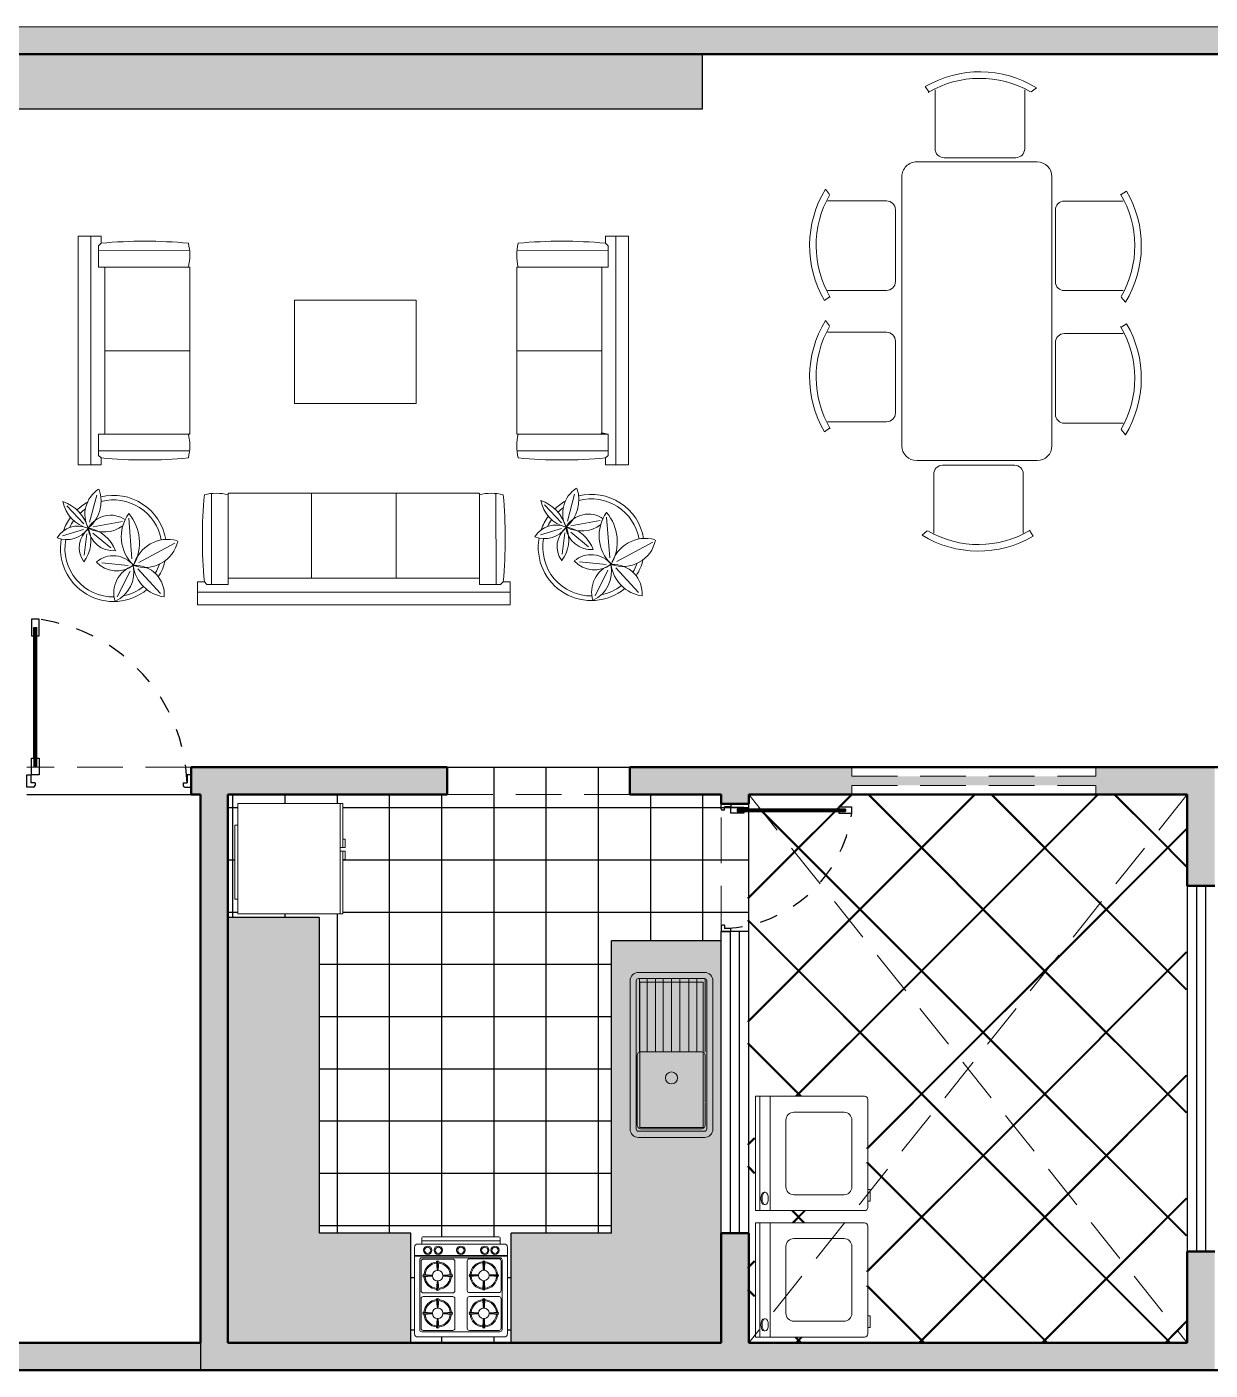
# Model space of a CAD drawing. Header units: millimetres. Extents: x 2999.9 to 3041.9, y 869.6 to 906.3.
# Drawn here: x 3023.47 to 3029.94, y 894.69 to 902.04 of the extents above; entities that cross this region are included whole.
import ezdxf

# ---------------------------------------------------------------- set-up
doc = ezdxf.new("R2010")
doc.units = ezdxf.units.MM
doc.linetypes.add('DASHED2', pattern=[9.525, 6.35, -3.175])
doc.linetypes.add('HIDDEN', pattern=[0.375, 0.25, -0.125])
for name, color, linetype, lineweight in [('0.18', 141, 'Continuous', 18), ('mori', 166, 'Continuous', 30), ('moviliario', 7, 'Continuous', 18)]:
    doc.layers.add(name, color=color, linetype=linetype, lineweight=lineweight)
for name, color, linetype in [('1 proyeccion', 253, 'DASHED2'), ('1 puerta 0009', 242, 'Continuous'), ('1 puerta 002', 7, 'Continuous'), ('EQUIPO', 7, 'Continuous'), ('Mobiliarios', 8, 'Continuous')]:
    doc.layers.add(name, color=color, linetype=linetype)

# ---------------------------------------------------------------- blocks, each defined once
blk = doc.blocks.new('rtyrytrtyq')
at = {"color": 255, "lineweight": 5}
for p, q in [((-1.3149, -0.4678), (-1.3149, 0.784)), ((-1.3149, 0.784), (-1.1882, 0.784)), ((-1.2458, -0.4678), (-1.2458, 0.784)), ((-1.1882, 0.7455), (-1.2035, 0.7316)), ((-1.1882, 0.784), (-1.1882, 0.7455)), ((1.6969, 0.784), (1.5701, 0.784)), ((1.5701, 0.784), (1.5701, 0.7455)), ((1.5701, 0.7455), (1.5854, 0.7316)), ((1.6277, -0.4678), (1.6277, 0.784)), ((1.6969, -0.4678), (1.6969, 0.784)), ((-1.2035, 0.7316), (-1.2035, 0.6149)), ((-0.7052, 0.7058), (-1.2035, 0.7071)), ((1.0871, 0.7058), (1.5854, 0.7071)), ((1.5854, 0.7316), (1.5854, 0.6149)), ((-1.2035, 0.6149), (-0.7117, 0.6149)), ((-1.1682, -0.2926), (-1.1682, 0.6149)), ((-0.7117, 0.6149), (-0.7063, 0.6149)), ((-0.704, 0.6126), (-0.704, -0.2987)), ((-0.704, 0.6126), (-0.704, 0.5307)), ((-0.704, 0.6126), (-0.704, 0.5542)), ((1.0859, 0.6126), (1.0859, -0.2987)), ((1.0859, 0.6126), (1.0859, 0.5307)), ((1.0859, 0.6126), (1.0859, 0.5542)), ((1.0936, 0.6149), (1.0882, 0.6149)), ((1.5854, 0.6149), (1.0936, 0.6149)), ((1.5501, -0.2987), (1.5501, 0.6149)), ((-1.1682, 0.1569), (-0.704, 0.1569)), ((1.5501, 0.1569), (1.0859, 0.1569)), ((-1.2035, -0.2987), (-1.1682, -0.2926)), ((-1.1659, -0.2949), (-1.2035, -0.2987)), ((-1.2035, -0.2987), (-0.704, -0.2987)), ((-1.2035, -0.4154), (-1.2035, -0.2987)), ((-0.8145, -0.2987), (-0.7117, -0.2987)), ((-0.7117, -0.2987), (-0.7063, -0.2987)), ((1.5854, -0.2987), (1.0859, -0.2987)), ((1.0936, -0.2987), (1.0882, -0.2987)), ((1.1965, -0.2987), (1.0936, -0.2987)), ((1.5854, -0.4154), (1.5854, -0.2987)), ((-0.7052, -0.3897), (-1.2035, -0.391)), ((-1.1882, -0.4294), (-1.2035, -0.4154)), ((-1.1882, -0.4678), (-1.1882, -0.4294)), ((1.0871, -0.3897), (1.5854, -0.391)), ((1.5701, -0.4294), (1.5854, -0.4154)), ((1.5701, -0.4678), (1.5701, -0.4294)), ((-1.3149, -0.4678), (-1.1882, -0.4678)), ((1.6969, -0.4678), (1.5701, -0.4678)), ((-0.5895, -0.6242), (-0.5908, -1.1225)), ((-0.4986, -0.6307), (-0.4986, -0.6253)), ((-0.4986, -1.1225), (-0.4986, -0.6307)), ((-0.4963, -0.623), (-0.4144, -0.623)), ((-0.2828, -0.623), (-0.4379, -0.623)), ((-0.2828, -0.623), (0.8145, -0.623)), ((-0.043, -1.0872), (-0.043, -0.623)), ((0.4196, -1.0872), (0.4196, -0.623)), ((0.8729, -0.623), (0.791, -0.623)), ((0.8752, -0.6307), (0.8752, -0.6253)), ((0.8752, -1.1225), (0.8752, -0.6307)), ((0.9662, -0.6242), (0.9675, -1.1225)), ((-0.4986, -1.0872), (-0.2828, -1.0872)), ((0.8752, -1.0872), (-0.2828, -1.0872)), ((-0.6677, -1.1071), (-0.6293, -1.1071)), ((-0.6677, -1.2339), (-0.6677, -1.1071)), ((1.0443, -1.1648), (-0.6677, -1.1648)), ((-0.6293, -1.1071), (-0.6153, -1.1225)), ((-0.6153, -1.1225), (-0.4986, -1.1225)), ((0.9919, -1.1225), (0.8752, -1.1225)), ((1.0059, -1.1071), (0.9919, -1.1225)), ((1.0443, -1.1071), (1.0059, -1.1071)), ((1.0443, -1.2339), (1.0443, -1.1071)), ((1.0443, -1.2339), (-0.6677, -1.2339))]:
    blk.add_line(p, q, dxfattribs=at)
blk.add_lwpolyline([(-0.1525, 0.4341), (0.5135, 0.4341), (0.5135, -0.1319), (-0.1525, -0.1319)], close=True, dxfattribs=at)
for centre, radius, start, end in [((-0.9499, -1.7779), 2.5346, 84.60692, 95.39308), ((-0.9855, 0.6802), 0.2815, 346.58033, 13.41967), ((1.3674, 0.6802), 0.2815, 166.58033, 193.41967), ((1.3318, -1.7779), 2.5346, 84.60692, 95.39308), ((-0.7063, 0.6126), 0.00231, 0, 90), ((1.0882, 0.6126), 0.00231, 90, 180), ((-1.1659, -0.2926), 0.00231, 180, 274.32027), ((-0.9855, -0.3641), 0.2815, 346.58033, 13.41967), ((-0.7063, -0.2964), 0.00231, 270, 0), ((1.0882, -0.2964), 0.00231, 180, 270), ((1.3674, -0.3641), 0.2815, 166.58033, 193.41967), ((-0.9499, 2.094), 2.5346, 264.60692, 275.39308), ((1.3318, 2.094), 2.5346, 264.60692, 275.39308), ((1.8941, -0.8689), 2.5346, 174.60692, 185.39308), ((-0.564, -0.9044), 0.2815, 76.58033, 103.41967), ((-0.4963, -0.6253), 0.00231, 90, 180), ((0.8729, -0.6253), 0.00231, 0, 90), ((0.9406, -0.9044), 0.2815, 76.58033, 103.41967), ((-1.5175, -0.8689), 2.5346, 354.60692, 5.39308)]:
    blk.add_arc(centre, radius, start, end, dxfattribs=at)
blk = doc.blocks.new('0C02D')
at = {"color": 0, "linetype": 'ByBlock', "lineweight": 0}
for p, q in [((0.0243, 0.3746), (-0.102, 0.1378)), ((-0.3071, 0.2805), (-0.1455, 0.1307)), ((0.189, 0.0702), (-0.0781, 0.0911)), ((-0.3296, -0.0054), (-0.16, 0.0794)), ((-0.1042, -0.1079), (-0.1228, 0.067)), ((0.1333, -0.1646), (0.1676, 0.029)), ((0.0903, -0.166), (-0.0052, -0.048)), ((0.1639, -0.1879), (0.342, -0.1399)), ((0.0872, -0.2057), (-0.0552, -0.2232)), ((0.1141, -0.2269), (0.0737, -0.3657)), ((0.1523, -0.2261), (0.2711, -0.3383))]:
    blk.add_line(p, q, dxfattribs=at)
for centre, radius, start, end in [((0.0842, 0.1789), 0.2196, 102.10602, 200.17494), ((-0.1835, 0.3277), 0.2335, 285.78169, 15.35067), ((-0.0919, 0.3386), 0.2404, 187.98374, 262.08261), ((-0.3127, 0.1147), 0.1902, 356.83395, 94.91946), ((-0.01, -0.03), 0.35, 103.49277, 122.32518), ((-0.01, -0.03), 0.32, 109.04454, 120.82428), ((-0.01, -0.03), 0.32, 345.16241, 79.91188), ((-0.01, -0.03), 0.35, 346.19145, 80.19165), ((-0.01, -0.03), 0.35, 140.86778, 280.20874), ((-0.3031, 0.1614), 0.1894, 252.45884, 340.92396), ((-0.1668, -0.1077), 0.2115, 78.34425, 154.75748), ((-0.01, -0.03), 0.32, 141.75085, 168.36766), ((0.0204, -0.0094), 0.1791, 142.25577, 228.03533), ((-0.2281, -0.0314), 0.1701, 319.22123, 51.79424), ((0.0679, 0.2836), 0.262, 223.84947, 305.60707), ((0.0278, -0.1565), 0.2978, 49.69168, 119.10528), ((0.3096, -0.0938), 0.2114, 143.73374, 208.70272), ((0.0376, -0.0486), 0.1717, 300.64523, 34.70632), ((-0.01, -0.03), 0.32, 179.30189, 280.49825), ((0.1415, -0.0313), 0.1668, 175.03858, 264.00598), ((-0.1057, -0.2367), 0.2343, 9.93518, 69.76807), ((0.2145, -0.021), 0.1975, 242.48778, 326.97622), ((0.3026, -0.3437), 0.2318, 70.89154, 139.90053), ((0.0395, -0.4008), 0.2223, 68.37452, 127.99161), ((-0.0043, -0.0973), 0.1584, 234.0564, 321.93528), ((0.2201, -0.3383), 0.1719, 124.7099, 201.67428), ((-0.0231, -0.2643), 0.1609, 301.256, 23.90878), ((0.0525, -0.4492), 0.2617, 19.15795, 74.54829), ((0.3439, -0.1391), 0.2286, 194.941, 258.83552), ((-0.01, -0.03), 0.32, 316.53402, 324.66309), ((-0.01, -0.03), 0.35, 316.51055, 330.71334), ((-0.01, -0.03), 0.35, 289.35469, 305.99951), ((-0.01, -0.03), 0.32, 295.60622, 305.07391)]:
    blk.add_arc(centre, radius, start, end, dxfattribs=at)

msp = doc.modelspace()

# ---------------------------------------------------------------- hatches: boundary and pattern name
h = msp.add_hatch(color=256)
h.dxf.hatch_style = 1
h.set_gradient(color1=(127, 63, 0), color2=(143, 71, 0), one_color=1, tint=0.28, name='CYLINDER')
h.paths.add_polyline_path([(3023.4192, 901.8882), (3027.1645, 901.8882), (3027.1645, 901.5882), (3023.4192, 901.5882)])
h = msp.add_hatch(color=256)
h.dxf.hatch_style = 1
h.set_gradient(color1=(127, 63, 0), color2=(143, 71, 0), one_color=1, tint=0.28, name='CYLINDER')
h.paths.add_polyline_path([(3027.2692, 894.8382), (3027.2692, 895.4382), (3027.2692, 897.0375), (3026.6692, 897.0375), (3026.6692, 895.4382), (3026.1185, 895.4382), (3026.1185, 894.8382)])
h.paths.add_polyline_path([(3025.5699, 894.8382), (3025.5699, 895.4382), (3025.0691, 895.4382), (3025.0691, 897.1644), (3024.5692, 897.1644), (3024.5692, 894.8382)])
at = {"layer": '1 puerta 0009'}
h = msp.add_hatch(dxfattribs=at)
h.set_pattern_fill('_USER', color=256, scale=0.0049, angle=135, style=0, pattern_type=0)
h.set_pattern_definition([(45, (0, 0), (-0.003464823228, 0.003464823228), [])])
h.paths.add_polyline_path([(3023.5232, 898.0363), (3023.5232, 897.9913), (3023.5075, 897.9913), (3023.5075, 898.7518), (3023.5232, 898.7518), (3023.5232, 898.7068)])
h = msp.add_hatch(dxfattribs=at)
h.set_pattern_fill('_USER', color=256, scale=0.003811, angle=45, style=0, pattern_type=0)
h.set_pattern_definition([(45, (0, 0), (-0.0026948625105, 0.0026948625105), [])])
h.paths.add_polyline_path([(3027.3917, 897.7455), (3027.3567, 897.7455), (3027.3567, 897.7578), (3027.9482, 897.7578), (3027.9482, 897.7455), (3027.9132, 897.7455)])

# ---------------------------------------------------------------- linework, layer by layer
for p, q in [((3023.4192, 901.8882), (3027.1645, 901.8882)), ((3027.1645, 901.8882), (3027.1645, 901.5882)), ((3027.1645, 901.5882), (3023.4192, 901.5882)), ((3025.7692, 897.9875), (3026.7692, 897.9875)), ((3023.4692, 897.8375), (3024.3692, 897.8375)), ((3027.4192, 897.0875), (3027.4192, 897.8375)), ((3025.0691, 897.1644), (3024.5692, 897.1644)), ((3025.0691, 897.1644), (3025.0691, 895.4382)), ((3026.6692, 895.4382), (3026.6692, 897.0375)), ((3027.2692, 897.0375), (3026.6692, 897.0375)), ((3025.5699, 895.4382), (3025.0691, 895.4382)), ((3025.5699, 894.8382), (3025.5699, 895.4382)), ((3026.6692, 895.4382), (3026.1185, 895.4382)), ((3026.1185, 894.8382), (3026.1185, 895.4382)), ((3024.4192, 894.8382), (3024.4192, 894.6882))]:
    msp.add_line(p, q)
at = {"color": 7, "linetype": 'ByBlock', "lineweight": 0}
for p, q in [((3028.3849, 901.711), (3028.404, 901.6825)), ((3028.9645, 901.6825), (3028.9932, 901.7052)), ((3028.439, 901.6939), (3028.439, 901.3713)), ((3028.9295, 901.3713), (3028.9295, 901.6939)), ((3028.9968, 901.2997), (3028.3388, 901.2997)), ((3028.488, 901.3223), (3028.8804, 901.3223)), ((3028.257, 901.2179), (3028.257, 900.4768)), ((3029.0786, 899.7464), (3029.0786, 901.2179)), ((3027.8622, 901.1213), (3027.8394, 901.1499)), ((3029.4864, 901.1393), (3029.4578, 901.1203)), ((3028.1733, 901.0862), (3027.8508, 901.0862)), ((3028.2224, 900.6448), (3028.2224, 901.0372)), ((3029.4692, 901.0853), (3029.1467, 901.0853)), ((3029.0976, 901.0362), (3029.0976, 900.6438)), ((3027.8508, 900.5957), (3028.1733, 900.5957)), ((3027.8336, 900.5417), (3027.8622, 900.5607)), ((3029.1467, 900.5948), (3029.4692, 900.5948)), ((3029.4578, 900.5597), (3029.4806, 900.5311)), ((3028.257, 900.4768), (3028.257, 899.7464)), ((3027.8622, 900.4025), (3027.8394, 900.4312)), ((3029.4864, 900.414), (3029.4578, 900.3949)), ((3028.1733, 900.3675), (3027.8508, 900.3675)), ((3028.2224, 899.926), (3028.2224, 900.3184)), ((3029.0976, 900.3109), (3029.0976, 899.9185)), ((3029.4692, 900.3599), (3029.1467, 900.3599)), ((3027.8508, 899.877), (3028.1733, 899.877)), ((3029.1467, 899.8694), (3029.4692, 899.8694)), ((3027.8336, 899.8229), (3027.8622, 899.842)), ((3029.4578, 899.8344), (3029.4806, 899.8057)), ((3028.3388, 899.6647), (3028.9968, 899.6647)), ((3028.4314, 899.5909), (3028.4314, 899.2684)), ((3028.8729, 899.64), (3028.4805, 899.64)), ((3028.9219, 899.2684), (3028.9219, 899.5909)), ((3028.3964, 899.2797), (3028.3677, 899.257)), ((3028.976, 899.2512), (3028.9569, 899.2797)), ((3026.8223, 896.4305), (3026.8223, 896.8303)), ((3026.8642, 896.8303), (3026.8642, 896.4305)), ((3026.9095, 896.4305), (3026.9095, 896.8303)), ((3026.9514, 896.4305), (3026.9514, 896.829)), ((3026.9967, 896.4305), (3026.9967, 896.8303)), ((3027.042, 896.8303), (3027.042, 896.4305)), ((3027.0909, 896.829), (3027.0909, 896.4305)), ((3027.1362, 896.4305), (3027.1362, 896.8303)), ((3027.1816, 896.8298), (3027.1816, 896.4305))]:
    msp.add_line(p, q, dxfattribs=at)
at = {"color": 253, "linetype": 'HIDDEN', "lineweight": 0}
for p, q in [((3024.3692, 897.9875), (3023.4692, 897.9875)), ((3025.7692, 897.8375), (3026.7692, 897.8375)), ((3027.2692, 897.0875), (3027.2692, 897.8375)), ((3027.4192, 897.8375), (3029.8192, 894.8382)), ((3029.8192, 897.8375), (3027.4192, 894.8382))]:
    msp.add_line(p, q, dxfattribs=at)
at = {"color": 251, "linetype": 'Continuous'}
for p, q in [((3026.0257, 897.8375), (3026.0257, 897.9875)), ((3026.3114, 897.8375), (3026.3114, 897.9875)), ((3026.5972, 897.8375), (3026.5972, 897.9875)), ((3024.5969, 897.1644), (3024.5969, 897.8375)), ((3024.8827, 897.7878), (3024.8827, 897.8375)), ((3025.1684, 897.7878), (3025.1684, 897.8375)), ((3025.4542, 895.4382), (3025.4542, 897.8375)), ((3025.7399, 895.4182), (3025.7399, 897.8375)), ((3026.0257, 895.4182), (3026.0257, 897.8375)), ((3026.3114, 895.4382), (3026.3114, 897.8375)), ((3026.5972, 895.4382), (3026.5972, 897.8375)), ((3026.8829, 897.0375), (3026.8829, 897.8375)), ((3027.1687, 897.0375), (3027.1687, 897.8375)), ((3027.9109, 897.7683), (3027.9801, 897.8375)), ((3027.9173, 897.7683), (3027.9866, 897.8375)), ((3027.9643, 897.1482), (3028.6536, 897.8375)), ((3027.9708, 897.1482), (3028.6601, 897.8375)), ((3029.0385, 896.87), (3028.071, 897.8375)), ((3029.045, 896.87), (3028.0775, 897.8375)), ((3028.2637, 896.7741), (3029.3272, 897.8375)), ((3028.2702, 896.7741), (3029.3336, 897.8375)), ((3029.3379, 897.2441), (3028.7445, 897.8375)), ((3029.3444, 897.2441), (3028.751, 897.8375)), ((3029.6373, 897.6183), (3029.4181, 897.8375)), ((3029.6438, 897.6183), (3029.4245, 897.8375)), ((3024.5692, 897.7664), (3024.624, 897.7664)), ((3025.1976, 897.7664), (3027.2692, 897.7664)), ((3027.2692, 897.7664), (3027.4192, 897.7664)), ((3027.4772, 897.7578), (3027.4737, 897.7613)), ((3027.4837, 897.7578), (3027.4802, 897.7613)), ((3027.8376, 897.3974), (3027.4895, 897.7455)), ((3027.8441, 897.3974), (3027.496, 897.7455)), ((3027.6649, 897.5223), (3027.8881, 897.7455)), ((3027.6714, 897.5223), (3027.8946, 897.7455)), ((3027.9004, 897.7578), (3027.9067, 897.7641)), ((3027.9068, 897.7578), (3027.9132, 897.7641)), ((3029.0602, 896.897), (3029.8127, 897.6496)), ((3029.0666, 896.897), (3029.8192, 897.6496)), ((3029.8127, 897.4428), (3029.6373, 897.6183)), ((3029.8192, 897.4428), (3029.6438, 897.6183)), ((3027.4127, 897.2701), (3027.6649, 897.5223)), ((3027.4192, 897.2701), (3027.6714, 897.5223)), ((3024.5692, 897.4807), (3024.608, 897.4807)), ((3025.1976, 897.4807), (3027.2692, 897.4807)), ((3027.2692, 897.4807), (3027.4192, 897.4807)), ((3028.7392, 896.4959), (3027.8376, 897.3974)), ((3028.7456, 896.4959), (3027.8441, 897.3974)), ((3029.8127, 896.7693), (3029.3379, 897.2441)), ((3029.8192, 896.7693), (3029.3444, 897.2441)), ((3024.5692, 897.1949), (3024.624, 897.1949)), ((3024.8827, 897.1644), (3024.8827, 897.1844)), ((3025.1684, 895.4382), (3025.1684, 897.1844)), ((3025.1976, 897.1949), (3027.2692, 897.1949)), ((3027.2692, 897.1949), (3027.4192, 897.1949)), ((3027.434, 897.1275), (3027.4127, 897.1488)), ((3027.4127, 896.5966), (3027.9643, 897.1482)), ((3027.4404, 897.1275), (3027.4192, 897.1488)), ((3027.4192, 896.5966), (3027.9708, 897.1482)), ((3028.4398, 896.1217), (3027.434, 897.1275)), ((3028.4463, 896.1217), (3027.4404, 897.1275)), ((3028.8624, 896.0258), (3029.8127, 896.9761)), ((3028.8689, 896.0258), (3029.8192, 896.9761)), ((3025.0691, 896.9092), (3026.6692, 896.9092)), ((3028.5631, 896.3999), (3029.0602, 896.897)), ((3028.5695, 896.3999), (3029.0666, 896.897)), ((3029.8127, 896.0958), (3029.0385, 896.87)), ((3029.8192, 896.0958), (3029.045, 896.87)), ((3027.6761, 896.1865), (3028.2637, 896.7741)), ((3027.6826, 896.1865), (3028.2702, 896.7741)), ((3025.0691, 896.6234), (3026.6692, 896.6234)), ((3029.8127, 895.4223), (3028.7392, 896.4959)), ((3029.8192, 895.4223), (3028.7456, 896.4959)), ((3027.7015, 896.1865), (3027.4127, 896.4753)), ((3027.708, 896.1865), (3027.4192, 896.4753)), ((3025.0691, 896.3377), (3026.6692, 896.3377)), ((3028.0645, 895.9013), (3028.5631, 896.3999)), ((3028.0709, 895.9013), (3028.5695, 896.3999)), ((3029.1618, 895.6516), (3029.8127, 896.3025)), ((3029.1683, 895.6516), (3029.8192, 896.3025)), ((3029.7233, 894.8382), (3028.4398, 896.1217)), ((3029.7298, 894.8382), (3028.4463, 896.1217)), ((3025.0691, 896.0519), (3026.6692, 896.0519)), ((3028.0645, 895.2278), (3028.8624, 896.0258)), ((3028.0709, 895.2278), (3028.8689, 896.0258)), ((3027.4127, 895.9231), (3027.4496, 895.9599)), ((3027.4192, 895.9231), (3027.456, 895.9599)), ((3028.1404, 895.7476), (3028.0645, 895.8235)), ((3028.1469, 895.7476), (3028.0709, 895.8235)), ((3025.0691, 895.7662), (3026.6692, 895.7662)), ((3027.4496, 895.7649), (3027.4127, 895.8017)), ((3027.456, 895.7649), (3027.4192, 895.8017)), ((3029.0498, 894.8382), (3028.1404, 895.7476)), ((3029.0563, 894.8382), (3028.1469, 895.7476)), ((3028.3484, 894.8382), (3029.1618, 895.6516)), ((3028.3548, 894.8382), (3029.1683, 895.6516)), ((3029.4612, 895.2775), (3029.8127, 895.629)), ((3029.4677, 895.2775), (3029.8192, 895.629)), ((3027.7199, 895.4946), (3027.6533, 895.5612)), ((3027.6577, 895.4946), (3027.7243, 895.5612)), ((3027.7264, 895.4946), (3027.6598, 895.5612)), ((3027.6642, 895.4946), (3027.7308, 895.5612)), ((3025.0691, 895.4804), (3026.6692, 895.4804)), ((3027.4127, 895.2496), (3027.4496, 895.2864)), ((3027.4192, 895.2496), (3027.456, 895.2864)), ((3029.0219, 894.8382), (3029.4612, 895.2775)), ((3029.0284, 894.8382), (3029.4677, 895.2775)), ((3025.5699, 895.1947), (3025.5899, 895.1947)), ((3026.0985, 895.1947), (3026.1185, 895.1947)), ((3027.4496, 895.0914), (3027.4127, 895.1282)), ((3027.456, 895.0914), (3027.4192, 895.1282)), ((3028.3763, 894.8382), (3028.0645, 895.15)), ((3028.3828, 894.8382), (3028.0709, 895.15)), ((3029.7606, 894.9034), (3029.8127, 894.9555)), ((3029.7671, 894.9034), (3029.8192, 894.9555)), ((3025.5699, 894.9089), (3025.5899, 894.9089)), ((3025.7399, 894.8382), (3025.7399, 894.8696)), ((3026.0257, 894.8382), (3026.0257, 894.8696)), ((3026.0985, 894.9089), (3026.1185, 894.9089)), ((3027.7028, 894.8382), (3027.6717, 894.8692)), ((3027.6748, 894.8382), (3027.7059, 894.8692)), ((3027.7093, 894.8382), (3027.6782, 894.8692)), ((3027.6813, 894.8382), (3027.7124, 894.8692)), ((3029.6954, 894.8382), (3029.7606, 894.9034)), ((3029.7019, 894.8382), (3029.7671, 894.9034))]:
    msp.add_line(p, q, dxfattribs=at)
at = {"color": 1, "linetype": 'HIDDEN', "lineweight": 0}
for p, q in [((3027.9832, 897.9375), (3027.9832, 897.9875)), ((3029.3192, 897.9375), (3029.3192, 897.9875)), ((3027.9832, 897.9375), (3029.3192, 897.9375)), ((3027.9832, 897.8375), (3027.9832, 897.8875)), ((3027.9832, 897.8875), (3029.3192, 897.8875)), ((3029.3192, 897.8375), (3029.3192, 897.8875))]:
    msp.add_line(p, q, dxfattribs=at)
at = {"color": 41, "lineweight": 30}
for p, q in [((3029.8192, 897.3375), (3029.8192, 895.3382)), ((3027.4192, 897.0875), (3027.2692, 897.0875)), ((3027.2692, 895.4382), (3027.2692, 897.0875)), ((3027.4192, 895.4382), (3027.4192, 897.0875))]:
    msp.add_line(p, q, dxfattribs=at)
at = {"color": 4}
for p, q in [((3029.8692, 897.3375), (3029.8692, 895.3382)), ((3029.9192, 897.3375), (3029.9192, 895.3382)), ((3027.3192, 895.4382), (3027.3192, 897.0875)), ((3027.3692, 895.4382), (3027.3692, 897.0875))]:
    msp.add_line(p, q, dxfattribs=at)
at = {"color": 7, "linetype": 'ByBlock', "lineweight": 0}
for points in [[(3027.2234, 896.2664), (3027.2234, 896.819, 0.414214), (3027.1783, 896.8641), (3026.8151, 896.8641, 0.414214), (3026.77, 896.819), (3026.77, 896.0068, 0.414214), (3026.8151, 895.9616), (3027.1783, 895.9616, 0.414214), (3027.2234, 896.0068), (3027.2234, 896.2664)], [(3027.1816, 896.1521), (3027.1816, 896.4079, 0.414214), (3027.159, 896.4305), (3026.8309, 896.4305, 0.414214), (3026.8084, 896.4079), (3026.8084, 896.0311, 0.414214), (3026.8309, 896.0085), (3027.159, 896.0085, 0.414214), (3027.1816, 896.0311), (3027.1816, 896.1492)]]:
    msp.add_lwpolyline(points, format="xyb", dxfattribs=at)
msp.add_lwpolyline([(3027.1896, 896.2664), (3027.1896, 896.819, 0.414214), (3027.1783, 896.8303), (3026.8151, 896.8303, 0.414214), (3026.8038, 896.819), (3026.8038, 896.0068, 0.414214), (3026.8151, 895.9955), (3027.1783, 895.9955, 0.414214), (3027.1896, 896.0068)], format="xyb", close=True, dxfattribs=at)
msp.add_lwpolyline([(3027.1696, 896.2664), (3027.1696, 896.8103), (3026.8238, 896.8103), (3026.8238, 896.0155), (3027.1696, 896.0155)], close=True, dxfattribs=at)
msp.add_circle((3026.9967, 896.2869), 0.0329, dxfattribs=at)
for centre, major_axis, start_param, end_param in [((3028.6842, 901.2009), (0.5914, 0), 1.021112, 2.101409), ((3028.6842, 901.2009), (0.5556, 0), 1.048623, 2.1063), ((3028.488, 901.3713), (0.049, 0), 3.141593, 4.712389), ((3028.8804, 901.3713), (0.049, 0), 4.712389, 6.283185), ((3028.3388, 901.2179), (0.0817, 0), 1.570796, 3.141593), ((3028.9968, 901.2179), (0.0817, 0), 0, 1.570796), ((3028.3437, 900.841), (0.5914, 0), 2.591908, 3.672205), ((3028.3437, 900.841), (0.5556, 0), 2.619419, 3.677096), ((3028.9763, 900.84), (0.5556, 0), 5.761012, 6.818689), ((3028.9763, 900.84), (0.5914, 0), 5.733501, 6.813798), ((3028.1733, 901.0372), (0.049, 0), 0, 1.570796), ((3029.1467, 901.0362), (0.049, 0), 1.570796, 3.141593), ((3028.1733, 900.6448), (0.049, 0), 4.712389, 6.283185), ((3029.1467, 900.6438), (0.049, 0), 3.141593, 4.712389), ((3028.3437, 900.1222), (0.5914, 0), 2.591908, 3.672205), ((3028.3437, 900.1222), (0.5556, 0), 2.619419, 3.677096), ((3028.9763, 900.1147), (0.5556, 0), 5.761012, 6.818689), ((3028.9763, 900.1147), (0.5914, 0), 5.733501, 6.813798), ((3028.1733, 900.3184), (0.049, 0), 0, 1.570796), ((3029.1467, 900.3109), (0.049, 0), 1.570796, 3.141593), ((3028.1733, 899.926), (0.049, 0), 4.712389, 6.283185), ((3029.1467, 899.9185), (0.049, 0), 3.141593, 4.712389), ((3028.3388, 899.7464), (0.0817, 0), 3.141593, 4.712389), ((3028.9968, 899.7464), (0.0817, 0), 4.712389, 6.283185), ((3028.4805, 899.5909), (0.049, 0), 1.570796, 3.141593), ((3028.8729, 899.5909), (0.049, 0), 0, 1.570796), ((3028.6767, 899.7613), (0.5556, 0), 4.190215, 5.247893), ((3028.6767, 899.7613), (0.5914, 0), 4.162704, 5.243002)]:
    msp.add_ellipse(centre, major_axis=major_axis, ratio=1, start_param=start_param, end_param=end_param, dxfattribs=at)
at = {"color": 0, "linetype": 'Continuous'}
for points in [[(3023.4192, 901.8882), (3023.4192, 902.0382), (3030.5587, 901.8882)], [(3030.5587, 901.8882), (3023.4192, 902.0382), (3030.5587, 902.0382)], [(3024.3692, 897.8375), (3024.3692, 897.9875), (3024.4192, 897.8375)], [(3024.4192, 897.8375), (3024.3692, 897.9875), (3024.4192, 897.9875)], [(3024.4192, 897.8375), (3024.4192, 897.9875), (3024.5692, 894.6882)], [(3024.5692, 897.8375), (3024.4192, 897.9875), (3024.5692, 897.9875)], [(3024.5692, 894.6882), (3024.4192, 897.9875), (3024.5692, 894.8382)], [(3024.5692, 894.8382), (3024.4192, 897.9875), (3024.5692, 897.8375)], [(3024.5692, 897.8375), (3024.5692, 897.9875), (3025.7692, 897.8375)], [(3025.7692, 897.8375), (3024.5692, 897.9875), (3025.7692, 897.9875)], [(3026.7692, 897.8375), (3026.7692, 897.9875), (3027.2692, 897.8375)], [(3027.2692, 897.8375), (3026.7692, 897.9875), (3027.2692, 897.9875)], [(3027.2692, 897.8375), (3027.2692, 897.9875), (3027.4192, 897.7875)], [(3027.4192, 897.8375), (3027.2692, 897.9875), (3027.4192, 897.9875)], [(3027.4192, 897.7875), (3027.2692, 897.9875), (3027.4192, 897.8375)], [(3027.4192, 897.8375), (3027.4192, 897.9875), (3027.9832, 897.8375)], [(3027.9832, 897.9375), (3027.4192, 897.9875), (3027.9832, 897.9875)], [(3027.9832, 897.8375), (3027.4192, 897.9875), (3027.9832, 897.8875)], [(3027.9832, 897.8875), (3027.4192, 897.9875), (3027.9832, 897.9375)], [(3029.3192, 897.9375), (3029.3192, 897.9875), (3029.8192, 897.8375)], [(3029.8192, 897.8375), (3029.3192, 897.9875), (3029.8192, 897.9875)], [(3029.8192, 897.8375), (3029.8192, 897.9875), (3029.9692, 897.3375)], [(3029.9692, 897.8375), (3029.8192, 897.9875), (3029.9692, 897.9875)], [(3029.9692, 897.3375), (3029.8192, 897.9875), (3029.9692, 897.8375)], [(3027.9832, 897.8875), (3027.9832, 897.9375), (3029.3192, 897.8875)], [(3029.3192, 897.8875), (3027.9832, 897.9375), (3029.3192, 897.9375)], [(3029.3192, 897.8875), (3029.3192, 897.9375), (3029.8192, 897.8375)], [(3029.3192, 897.8375), (3029.3192, 897.8875), (3029.8192, 897.8375)], [(3024.4192, 894.6882), (3024.4192, 897.8375), (3024.5692, 894.6882)], [(3027.2692, 897.7875), (3027.2692, 897.8375), (3027.4192, 897.7875)], [(3029.8192, 897.3375), (3029.8192, 897.8375), (3029.9692, 897.3375)], [(3027.2692, 894.8382), (3027.2692, 895.4382), (3027.4192, 894.6882)], [(3027.4192, 894.8382), (3027.2692, 895.4382), (3027.4192, 895.4382)], [(3027.4192, 894.6882), (3027.2692, 895.4382), (3027.4192, 894.8382)], [(3029.8192, 894.8382), (3029.8192, 895.3382), (3029.9692, 894.6882)], [(3029.9692, 894.8382), (3029.8192, 895.3382), (3029.9692, 895.3382)], [(3029.9692, 894.6882), (3029.8192, 895.3382), (3029.9692, 894.8382)], [(3024.5692, 894.6882), (3024.5692, 894.8382), (3027.2692, 894.6882)], [(3027.2692, 894.6882), (3024.5692, 894.8382), (3027.2692, 894.8382)], [(3027.2692, 894.6882), (3027.2692, 894.8382), (3027.4192, 894.6882)], [(3027.4192, 894.6882), (3027.4192, 894.8382), (3029.8192, 894.6882)], [(3029.8192, 894.6882), (3027.4192, 894.8382), (3029.8192, 894.8382)], [(3029.8192, 894.6882), (3029.8192, 894.8382), (3029.9692, 894.6882)]]:
    msp.add_solid(points, dxfattribs=at)
at = {"linetype": 'Continuous'}
for points in [[(3003.8192, 894.6882), (3003.8192, 894.8382), (3024.4192, 894.6882)], [(3024.4192, 894.6882), (3003.8192, 894.8382), (3024.4192, 894.8382)]]:
    msp.add_solid(points, dxfattribs=at)
at = {"layer": '0.18', "color": 7, "linetype": 'ByBlock'}
for p, q in [((3025.1836, 897.7878), (3024.624, 897.7878)), ((3024.624, 897.7878), (3024.624, 897.1844)), ((3025.1836, 897.1844), (3025.1836, 897.7878)), ((3025.1976, 897.7878), (3025.1836, 897.7878)), ((3025.1836, 897.7878), (3025.1836, 897.5479)), ((3025.1976, 897.7878), (3025.1976, 897.5479)), ((3024.608, 897.67), (3024.608, 897.266)), ((3024.622, 897.67), (3024.608, 897.67)), ((3024.624, 897.67), (3024.624, 897.266)), ((3025.1976, 897.5929), (3025.1976, 897.5479)), ((3025.2116, 897.5929), (3025.1976, 897.5929)), ((3025.2116, 897.5929), (3025.2116, 897.5479)), ((3025.1976, 897.5479), (3025.1836, 897.5479)), ((3025.1836, 897.5279), (3025.1836, 897.1844)), ((3025.1976, 897.5279), (3025.1836, 897.5279)), ((3025.2116, 897.5479), (3025.1976, 897.5479)), ((3025.1976, 897.5279), (3025.1976, 897.1844)), ((3025.1976, 897.5279), (3025.1976, 897.483)), ((3025.2116, 897.5279), (3025.1976, 897.5279)), ((3025.2116, 897.5279), (3025.2116, 897.483)), ((3025.2116, 897.483), (3025.1976, 897.483)), ((3024.622, 897.266), (3024.608, 897.266)), ((3024.624, 897.1844), (3025.1836, 897.1844)), ((3025.1976, 897.1844), (3025.1836, 897.1844))]:
    msp.add_line(p, q, dxfattribs=at)
at = {"layer": '1 proyeccion', "ltscale": 0.005}
for centre, radius, start, end in [((3023.4075, 897.8658), 0.9399, 2.16084, 82.09927), ((3027.2591, 897.8355), 0.731, 272.16084, 352.09927)]:
    msp.add_arc(centre, radius, start, end, dxfattribs=at)
at = {"layer": '1 puerta 002'}
for p, q in [((3023.5075, 898.7518), (3023.5232, 898.7518)), ((3023.5232, 898.7068), (3023.5232, 898.7518)), ((3023.4692, 897.8788), (3023.4692, 897.9463)), ((3023.4692, 897.9463), (3023.4917, 897.9463)), ((3023.5052, 897.8788), (3023.4692, 897.8788)), ((3023.4917, 897.9463), (3023.4917, 897.9013)), ((3023.5142, 897.9013), (3023.4917, 897.9013)), ((3023.5142, 897.9013), (3023.5142, 897.8878)), ((3024.3242, 897.9013), (3024.3242, 897.8878)), ((3024.3242, 897.9013), (3024.3467, 897.9013)), ((3024.3332, 897.8788), (3024.3692, 897.8788)), ((3024.3692, 897.9463), (3024.3467, 897.9463)), ((3024.3467, 897.9463), (3024.3467, 897.9013)), ((3024.3692, 897.8788), (3024.3692, 897.9463)), ((3027.2692, 897.7875), (3027.3217, 897.7875)), ((3027.2692, 897.7595), (3027.2692, 897.7875)), ((3027.2867, 897.7525), (3027.2762, 897.7525)), ((3027.3217, 897.77), (3027.2867, 897.77)), ((3027.2867, 897.7525), (3027.2867, 897.77)), ((3027.3217, 897.7875), (3027.3217, 897.77)), ((3027.9132, 897.7455), (3027.9482, 897.7455)), ((3027.9482, 897.7578), (3027.9482, 897.7455)), ((3027.2692, 897.1155), (3027.2692, 897.0875)), ((3027.2692, 897.0875), (3027.3217, 897.0875)), ((3027.2867, 897.1225), (3027.2762, 897.1225)), ((3027.2867, 897.1225), (3027.2867, 897.105)), ((3027.3217, 897.105), (3027.2867, 897.105)), ((3027.3217, 897.0875), (3027.3217, 897.105))]:
    msp.add_line(p, q, dxfattribs=at)
for points in [[(3023.5232, 898.0363), (3023.5232, 898.7068), (3023.5367, 898.7068), (3023.5367, 898.7968), (3023.494, 898.7968), (3023.494, 898.7068), (3023.5075, 898.7068)], [(3027.3917, 897.7455), (3027.9132, 897.7455), (3027.9132, 897.735), (3027.9832, 897.735), (3027.9832, 897.7683), (3027.9132, 897.7683), (3027.9132, 897.7578)]]:
    msp.add_lwpolyline(points, dxfattribs=at)
for points in [[(3023.5075, 897.9913), (3023.5232, 897.9913), (3023.5232, 898.0363), (3023.5367, 898.0363), (3023.5367, 897.9463), (3023.494, 897.9463), (3023.494, 898.0363), (3023.5075, 898.0363), (3023.5075, 898.7068), (3023.5075, 898.7518)], [(3027.3567, 897.7578), (3027.3567, 897.7455), (3027.3917, 897.7455), (3027.3917, 897.735), (3027.3217, 897.735), (3027.3217, 897.7683), (3027.3917, 897.7683), (3027.3917, 897.7578), (3027.9132, 897.7578), (3027.9482, 897.7578)]]:
    msp.add_lwpolyline(points, close=True, dxfattribs=at)
for centre, radius, start, end in [((3023.5052, 897.8878), 0.009, 270, 0), ((3024.3332, 897.8878), 0.009, 180, 270), ((3027.2762, 897.7595), 0.007, 180, 270), ((3027.2762, 897.1155), 0.007, 90, 180)]:
    msp.add_arc(centre, radius, start, end, dxfattribs=at)
at = {"layer": 'EQUIPO', "color": 7, "lineweight": 0}
for p, q in [((3026.0811, 895.3781), (3025.6073, 895.3781)), ((3025.63, 895.3781), (3025.63, 895.4124)), ((3025.63, 895.3951), (3026.0585, 895.3951)), ((3025.6357, 895.4182), (3026.0527, 895.4182)), ((3026.0585, 895.4124), (3026.0585, 895.3781)), ((3025.5899, 895.3608), (3025.5899, 894.8869)), ((3025.5899, 895.3153), (3026.0985, 895.3153)), ((3025.5899, 895.3124), (3026.0985, 895.3124)), ((3026.0985, 894.8869), (3026.0985, 895.3608)), ((3025.6188, 895.2914), (3025.6188, 894.91)), ((3025.6267, 895.1225), (3025.6267, 895.2843)), ((3026.058, 895.303), (3025.6304, 895.303)), ((3025.8001, 895.2958), (3025.6383, 895.2958)), ((3025.7113, 895.2837), (3025.7142, 895.2375)), ((3025.7171, 895.2837), (3025.7171, 895.2857)), ((3025.7171, 895.2837), (3025.7171, 895.236)), ((3025.7229, 895.2837), (3025.72, 895.2375)), ((3025.8116, 895.1225), (3025.8116, 895.2843)), ((3025.8794, 895.1239), (3025.8794, 895.2857)), ((3026.0528, 895.2972), (3025.891, 895.2972)), ((3025.964, 895.2851), (3025.9669, 895.2389)), ((3025.9698, 895.2851), (3025.9698, 895.2871)), ((3025.9698, 895.2851), (3025.9698, 895.2374)), ((3025.9756, 895.2851), (3025.9727, 895.2389)), ((3026.0643, 895.1239), (3026.0643, 895.2857)), ((3026.0696, 894.91), (3026.0696, 895.2914)), ((3025.6381, 895.2048), (3025.6362, 895.2048)), ((3025.6381, 895.2106), (3025.6844, 895.2077)), ((3025.6381, 895.2048), (3025.6859, 895.2048)), ((3025.6381, 895.199), (3025.6844, 895.2019)), ((3025.7113, 895.1259), (3025.7142, 895.1721)), ((3025.7171, 895.1259), (3025.7171, 895.1736)), ((3025.7229, 895.1259), (3025.72, 895.1721)), ((3025.796, 895.2048), (3025.7483, 895.2048)), ((3025.796, 895.2106), (3025.7498, 895.2077)), ((3025.796, 895.199), (3025.7498, 895.2019)), ((3025.796, 895.2048), (3025.798, 895.2048)), ((3025.8909, 895.2062), (3025.8889, 895.2062)), ((3025.8909, 895.2119), (3025.9371, 895.2091)), ((3025.8909, 895.2062), (3025.9386, 895.2062)), ((3025.8909, 895.2004), (3025.9371, 895.2033)), ((3025.964, 895.1272), (3025.9669, 895.1735)), ((3025.9698, 895.1272), (3025.9698, 895.175)), ((3025.9756, 895.1272), (3025.9727, 895.1735)), ((3026.0487, 895.2062), (3026.001, 895.2062)), ((3026.0487, 895.2119), (3026.0025, 895.2091)), ((3026.0487, 895.2004), (3026.0025, 895.2033)), ((3026.0487, 895.2062), (3026.0507, 895.2062)), ((3025.8001, 895.1109), (3025.6383, 895.1109)), ((3025.8001, 895.0903), (3025.6383, 895.0903)), ((3025.7171, 895.1259), (3025.7171, 895.1239)), ((3026.0528, 895.1123), (3025.891, 895.1123)), ((3026.0528, 895.0903), (3025.891, 895.0903)), ((3025.9698, 895.1272), (3025.9698, 895.1253)), ((3025.6267, 894.9169), (3025.6267, 895.0787)), ((3025.7113, 895.0781), (3025.7142, 895.0319)), ((3025.7171, 895.0781), (3025.7171, 895.0801)), ((3025.7171, 895.0781), (3025.7171, 895.0304)), ((3025.7229, 895.0781), (3025.72, 895.0319)), ((3025.8116, 894.9169), (3025.8116, 895.0787)), ((3025.8794, 894.9169), (3025.8794, 895.0787)), ((3025.964, 895.0781), (3025.9669, 895.0319)), ((3025.9698, 895.0781), (3025.9698, 895.0801)), ((3025.9698, 895.0781), (3025.9698, 895.0304)), ((3025.9756, 895.0781), (3025.9727, 895.0319)), ((3026.0643, 894.9169), (3026.0643, 895.0787)), ((3025.6381, 894.9992), (3025.6362, 894.9992)), ((3025.6381, 895.005), (3025.6844, 895.0021)), ((3025.6381, 894.9992), (3025.6859, 894.9992)), ((3025.6381, 894.9934), (3025.6844, 894.9963)), ((3025.7113, 894.9203), (3025.7142, 894.9665)), ((3025.7171, 894.9203), (3025.7171, 894.968)), ((3025.7229, 894.9203), (3025.72, 894.9665)), ((3025.796, 894.9992), (3025.7483, 894.9992)), ((3025.796, 895.005), (3025.7498, 895.0021)), ((3025.796, 894.9934), (3025.7498, 894.9963)), ((3025.796, 894.9992), (3025.798, 894.9992)), ((3025.8909, 894.9992), (3025.8889, 894.9992)), ((3025.8909, 895.005), (3025.9371, 895.0021)), ((3025.8909, 894.9992), (3025.9386, 894.9992)), ((3025.8909, 894.9934), (3025.9371, 894.9963)), ((3025.964, 894.9203), (3025.9669, 894.9665)), ((3025.9698, 894.9203), (3025.9698, 894.968)), ((3025.9756, 894.9203), (3025.9727, 894.9665)), ((3026.0487, 894.9992), (3026.001, 894.9992)), ((3026.0487, 895.005), (3026.0025, 895.0021)), ((3026.0487, 894.9934), (3026.0025, 894.9963)), ((3026.0487, 894.9992), (3026.0507, 894.9992)), ((3025.6073, 894.8696), (3026.0811, 894.8696)), ((3025.6304, 894.8985), (3026.058, 894.8985)), ((3025.8001, 894.9053), (3025.6383, 894.9053)), ((3025.7171, 894.9203), (3025.7171, 894.9183)), ((3026.0528, 894.9053), (3025.891, 894.9053)), ((3025.9698, 894.9203), (3025.9698, 894.9183))]:
    msp.add_line(p, q, dxfattribs=at)
for centre, radius in [((3025.6629, 895.3439), 0.0231), ((3025.6629, 895.3439), 0.0173), ((3025.7204, 895.3439), 0.0231), ((3025.7204, 895.3439), 0.0173), ((3025.8442, 895.3439), 0.0231), ((3025.8442, 895.3439), 0.0173), ((3025.9749, 895.3439), 0.0231), ((3025.9749, 895.3439), 0.0173), ((3026.0309, 895.3439), 0.0231), ((3026.0309, 895.3439), 0.0173), ((3025.7171, 895.2048), 0.0289), ((3025.9698, 895.2062), 0.0289), ((3025.7171, 894.9992), 0.0289), ((3025.9698, 894.9992), 0.0289)]:
    msp.add_circle(centre, radius, dxfattribs=at)
for centre, radius, start, end in [((3025.6073, 895.3608), 0.0173, 90, 180), ((3025.6357, 895.4124), 0.00578, 90, 180), ((3026.0527, 895.4124), 0.00578, 0, 90), ((3026.0811, 895.3608), 0.0173, 0, 90), ((3025.6304, 895.2914), 0.0116, 90, 180), ((3025.6383, 895.2843), 0.0116, 90, 180), ((3025.7171, 895.2048), 0.0751, 94.21993, 175.78007), ((3025.7171, 895.2048), 0.0693, 94.27357, 175.72643), ((3025.7171, 895.2762), 0.00946, 52.34604, 127.65396), ((3025.7171, 895.2395), 0.00352, 214.84999, 325.15001), ((3025.7171, 895.2048), 0.0693, 4.27357, 85.72643), ((3025.7171, 895.2048), 0.0751, 4.21993, 85.78007), ((3025.8001, 895.2843), 0.0116, 0, 90), ((3025.891, 895.2857), 0.0116, 90, 180), ((3025.9698, 895.2062), 0.0751, 94.21993, 175.78007), ((3025.9698, 895.2062), 0.0693, 94.27357, 175.72643), ((3025.9698, 895.2776), 0.00946, 52.34604, 127.65396), ((3025.9698, 895.2409), 0.00352, 214.84999, 325.15001), ((3025.9698, 895.2062), 0.0693, 4.27357, 85.72643), ((3025.9698, 895.2062), 0.0751, 4.21993, 85.78007), ((3026.0528, 895.2857), 0.0116, 0, 90), ((3026.058, 895.2914), 0.0116, 0, 90), ((3025.6456, 895.2048), 0.00946, 142.34604, 217.65396), ((3025.7171, 895.2048), 0.0751, 184.21993, 265.78007), ((3025.7171, 895.2048), 0.0693, 184.27357, 265.72643), ((3025.6824, 895.2048), 0.00352, 304.84999, 55.15001), ((3025.7171, 895.1701), 0.00352, 34.84999, 145.15001), ((3025.7171, 895.2048), 0.0693, 274.27357, 355.72643), ((3025.7171, 895.2048), 0.0751, 274.21993, 355.78007), ((3025.7518, 895.2048), 0.00352, 124.84999, 235.15001), ((3025.7885, 895.2048), 0.00946, 322.34604, 37.65396), ((3025.8984, 895.2062), 0.00946, 142.34604, 217.65396), ((3025.9698, 895.2062), 0.0751, 184.21993, 265.78007), ((3025.9698, 895.2062), 0.0693, 184.27357, 265.72643), ((3025.9351, 895.2062), 0.00352, 304.84999, 55.15001), ((3025.9698, 895.1715), 0.00352, 34.84999, 145.15001), ((3025.9698, 895.2062), 0.0693, 274.27357, 355.72643), ((3025.9698, 895.2062), 0.0751, 274.21993, 355.78007), ((3026.0045, 895.2062), 0.00352, 124.84999, 235.15001), ((3026.0412, 895.2062), 0.00946, 322.34604, 37.65396), ((3025.6383, 895.1225), 0.0116, 180, 270), ((3025.6383, 895.0787), 0.0116, 90, 180), ((3025.7171, 895.1333), 0.00946, 232.34604, 307.65396), ((3025.8001, 895.1225), 0.0116, 270, 0), ((3025.8001, 895.0787), 0.0116, 0, 90), ((3025.891, 895.1239), 0.0116, 180, 270), ((3025.891, 895.0787), 0.0116, 90, 180), ((3025.9698, 895.1347), 0.00946, 232.34604, 307.65396), ((3026.0528, 895.1239), 0.0116, 270, 0), ((3026.0528, 895.0787), 0.0116, 0, 90), ((3025.7171, 894.9992), 0.0751, 94.21993, 175.78007), ((3025.7171, 894.9992), 0.0693, 94.27357, 175.72643), ((3025.7171, 895.0706), 0.00946, 52.34604, 127.65396), ((3025.7171, 895.0339), 0.00352, 214.84999, 325.15001), ((3025.7171, 894.9992), 0.0693, 4.27357, 85.72643), ((3025.7171, 894.9992), 0.0751, 4.21993, 85.78007), ((3025.9698, 894.9992), 0.0751, 94.21993, 175.78007), ((3025.9698, 894.9992), 0.0693, 94.27357, 175.72643), ((3025.9698, 895.0706), 0.00946, 52.34604, 127.65396), ((3025.9698, 895.0339), 0.00352, 214.84999, 325.15001), ((3025.9698, 894.9992), 0.0693, 4.27357, 85.72643), ((3025.9698, 894.9992), 0.0751, 4.21993, 85.78007), ((3025.6456, 894.9992), 0.00946, 142.34604, 217.65396), ((3025.7171, 894.9992), 0.0751, 184.21993, 265.78007), ((3025.7171, 894.9992), 0.0693, 184.27357, 265.72643), ((3025.6824, 894.9992), 0.00352, 304.84999, 55.15001), ((3025.7171, 894.9645), 0.00352, 34.84999, 145.15001), ((3025.7171, 894.9992), 0.0693, 274.27357, 355.72643), ((3025.7171, 894.9992), 0.0751, 274.21993, 355.78007), ((3025.7518, 894.9992), 0.00352, 124.84999, 235.15001), ((3025.7885, 894.9992), 0.00946, 322.34604, 37.65396), ((3025.8984, 894.9992), 0.00946, 142.34604, 217.65396), ((3025.9698, 894.9992), 0.0751, 184.21993, 265.78007), ((3025.9698, 894.9992), 0.0693, 184.27357, 265.72643), ((3025.9351, 894.9992), 0.00352, 304.84999, 55.15001), ((3025.9698, 894.9645), 0.00352, 34.84999, 145.15001), ((3025.9698, 894.9992), 0.0693, 274.27357, 355.72643), ((3025.9698, 894.9992), 0.0751, 274.21993, 355.78007), ((3026.0045, 894.9992), 0.00352, 124.84999, 235.15001), ((3026.0412, 894.9992), 0.00946, 322.34604, 37.65396), ((3025.6073, 894.8869), 0.0173, 180, 270), ((3025.6304, 894.91), 0.0116, 180, 270), ((3025.6383, 894.9169), 0.0116, 180, 270), ((3025.7171, 894.9277), 0.00946, 232.34604, 307.65396), ((3025.8001, 894.9169), 0.0116, 270, 0), ((3025.891, 894.9169), 0.0116, 180, 270), ((3025.9698, 894.9277), 0.00946, 232.34604, 307.65396), ((3026.0528, 894.9169), 0.0116, 270, 0), ((3026.058, 894.91), 0.0116, 270, 0), ((3026.0811, 894.8869), 0.0173, 270, 0)]:
    msp.add_arc(centre, radius, start, end, dxfattribs=at)
at = {"layer": 'Mobiliarios', "color": 7, "lineweight": 0}
for p, q in [((3027.456, 896.1865), (3028.0536, 896.1865)), ((3027.456, 896.1865), (3027.456, 895.5612)), ((3027.48, 896.1865), (3027.48, 895.5612)), ((3027.5358, 896.1865), (3027.5358, 895.5612)), ((3028.0709, 896.1691), (3028.0709, 895.5785)), ((3027.6227, 896.0562), (3027.6227, 895.6914)), ((3027.6661, 896.0996), (3027.9407, 896.0996)), ((3027.9841, 896.0562), (3027.9841, 895.6914)), ((3028.0843, 895.6774), (3028.0709, 895.6774)), ((3028.0843, 895.6133), (3028.0843, 895.6774)), ((3027.5095, 895.6611), (3027.5032, 895.6611)), ((3027.6661, 895.648), (3027.9407, 895.648)), ((3028.0709, 895.6133), (3028.0843, 895.6133)), ((3027.456, 895.5612), (3028.0536, 895.5612)), ((3027.5095, 895.5943), (3027.5032, 895.5943)), ((3027.456, 895.4946), (3028.0536, 895.4946)), ((3027.456, 895.4946), (3027.456, 894.8692)), ((3027.48, 895.4946), (3027.48, 894.8692)), ((3027.5358, 895.4946), (3027.5358, 894.8692)), ((3028.0709, 895.4772), (3028.0709, 894.8866)), ((3027.6661, 895.4077), (3027.9407, 895.4077)), ((3027.6227, 895.3643), (3027.6227, 894.9995)), ((3027.9841, 895.3643), (3027.9841, 894.9995)), ((3027.5095, 894.9692), (3027.5032, 894.9692)), ((3027.6661, 894.9561), (3027.9407, 894.9561)), ((3028.0843, 894.9855), (3028.0709, 894.9855)), ((3028.0843, 894.9214), (3028.0843, 894.9855)), ((3027.456, 894.8692), (3028.0536, 894.8692)), ((3027.5095, 894.9024), (3027.5032, 894.9024)), ((3028.0709, 894.9214), (3028.0843, 894.9214))]:
    msp.add_line(p, q, dxfattribs=at)
for centre, radius, start, end in [((3028.0536, 896.1691), 0.0174, 0, 90), ((3027.6661, 896.0562), 0.0434, 90, 180), ((3027.9407, 896.0562), 0.0434, 0, 90), ((3027.6661, 895.6914), 0.0434, 180, 270), ((3027.9407, 895.6914), 0.0434, 270, 0), ((3028.0536, 895.5785), 0.0174, 270, 360), ((3028.0536, 895.4772), 0.0174, 0, 90), ((3027.6661, 895.3643), 0.0434, 90, 180), ((3027.9407, 895.3643), 0.0434, 0, 90), ((3027.6661, 894.9995), 0.0434, 180, 270), ((3027.9407, 894.9995), 0.0434, 270, 0), ((3028.0536, 894.8866), 0.0174, 270, 360)]:
    msp.add_arc(centre, radius, start, end, dxfattribs=at)
for centre in [(3027.5032, 895.6277), (3027.5032, 894.9358)]:
    msp.add_ellipse(centre, major_axis=(0, -0.0334), ratio=0.51079, start_param=3.141593, end_param=6.283185, dxfattribs=at)
for centre in [(3027.5095, 895.6277), (3027.5095, 894.9358)]:
    msp.add_ellipse(centre, major_axis=(0, -0.0334), ratio=0.51079, dxfattribs=at)
at = {"layer": 'mori', "color": 152, "lineweight": 20}
msp.add_line((3003.8192, 902.0382), (3038.7192, 902.0382), dxfattribs=at)
at = {"layer": 'mori', "color": 152, "lineweight": 50}
for p, q in [((3023.4192, 901.8882), (3030.5587, 901.8882)), ((3025.7692, 897.9875), (3024.3692, 897.9875)), ((3024.3692, 897.8375), (3024.3692, 897.9875)), ((3025.7692, 897.8375), (3025.7692, 897.9875)), ((3031.4192, 897.9875), (3026.7692, 897.9875)), ((3026.7692, 897.8375), (3026.7692, 897.9875)), ((3024.4192, 897.8375), (3024.3692, 897.8375)), ((3024.4192, 897.8375), (3024.4192, 894.8382)), ((3025.7692, 897.8375), (3024.5692, 897.8375)), ((3024.5692, 897.8375), (3024.5692, 894.8382)), ((3027.2692, 897.8375), (3026.7692, 897.8375)), ((3027.2692, 897.8375), (3027.2692, 897.7875)), ((3029.8192, 897.8375), (3027.4192, 897.8375)), ((3027.4192, 897.7875), (3027.4192, 897.8375)), ((3029.8192, 897.8375), (3029.8192, 897.3375)), ((3027.2692, 897.7875), (3027.4192, 897.7875)), ((3029.9692, 897.3375), (3029.8192, 897.3375)), ((3027.2692, 894.8382), (3027.2692, 895.4382)), ((3027.2692, 895.4382), (3027.4192, 895.4382)), ((3027.4192, 894.8382), (3027.4192, 895.4382)), ((3029.8192, 895.3382), (3029.8192, 894.8382)), ((3029.9692, 895.3382), (3029.8192, 895.3382)), ((3003.8192, 894.8382), (3024.4192, 894.8382)), ((3027.2692, 894.8382), (3024.5692, 894.8382)), ((3029.8192, 894.8382), (3027.4192, 894.8382)), ((3038.7192, 894.6882), (3003.8192, 894.6882))]:
    msp.add_line(p, q, dxfattribs=at)

# ---------------------------------------------------------------- block references
at = {"color": 1, "lineweight": 0, "xscale": -1}
msp.add_blockref('rtyrytrtyq', (3025.4466, 900.1089), dxfattribs=at)
at = {"layer": 'moviliario', "xscale": -0.8297961950302124, "yscale": 0.8297961950302124, "zscale": 0.8297961950302124, "rotation": 270}
for p in [(3023.9681, 899.1925), (3026.5829, 899.1981)]:
    msp.add_blockref('0C02D', p, dxfattribs=at)

doc.saveas('drawing.dxf')
